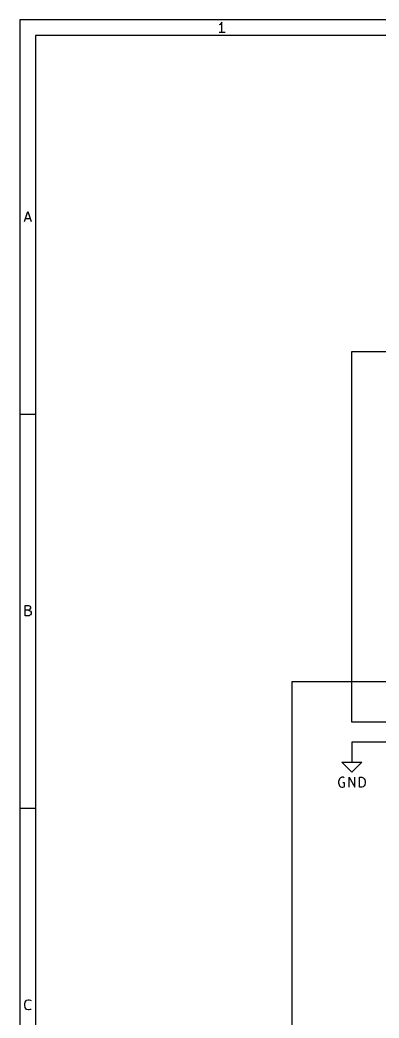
# Model space of a CAD drawing. Extents: x 10 to 287, y -200 to -10.
# Drawn here: x 10 to 55.5, y -136.6 to -10 of the extents above; entities that cross this region are included whole.
import ezdxf

# ---------------------------------------------------------------- set-up
doc = ezdxf.new("R2010")
doc.units = 0
doc.header["$MEASUREMENT"] = 0

msp = doc.modelspace()

# ---------------------------------------------------------------- linework, layer by layer
at = {"layer": 'Cyan 2'}
for p, q in [((50.4952, -106.248), (50.4444, -106.375)), ((50.6222, -106.121), (50.4952, -106.248)), ((50.8, -106.07), (50.6222, -106.121)), ((50.9778, -106.07), (50.8, -106.07)), ((51.1048, -106.121), (50.9778, -106.07)), ((51.7144, -107.34), (51.7144, -106.07)), ((51.7144, -106.07), (52.4256, -107.34)), ((52.4256, -107.34), (52.4256, -106.07)), ((53.0352, -107.34), (53.0352, -106.07)), ((53.0352, -106.07), (53.34, -106.07)), ((53.34, -106.07), (53.5178, -106.121)), ((53.5178, -106.121), (53.6448, -106.248)), ((53.6448, -106.248), (53.6956, -106.375)), ((50.4444, -106.375), (50.3936, -106.604)), ((50.3936, -106.604), (50.3936, -106.782)), ((50.3936, -106.782), (50.4444, -107.036)), ((50.4444, -107.036), (50.4952, -107.137)), ((50.4952, -107.137), (50.6222, -107.264)), ((50.6222, -107.264), (50.8, -107.34)), ((50.8, -107.34), (50.927, -107.34)), ((51.1556, -106.782), (50.927, -106.782)), ((50.927, -107.34), (51.1048, -107.264)), ((51.1048, -107.264), (51.1556, -107.213)), ((51.1556, -107.213), (51.1556, -106.782)), ((53.34, -107.34), (53.0352, -107.34)), ((53.5178, -107.264), (53.34, -107.34)), ((53.6448, -107.137), (53.5178, -107.264)), ((53.6956, -107.036), (53.6448, -107.137)), ((53.6956, -106.375), (53.7464, -106.604)), ((53.7464, -106.782), (53.6956, -107.036)), ((53.7464, -106.604), (53.7464, -106.782))]:
    msp.add_line(p, q, dxfattribs=at)
at = {"layer": 'Green 2'}
for p, q in [((52.07, -99.06), (52.07, -52.07)), ((52.07, -52.07), (227.33, -52.07)), ((57.15, -93.98), (44.45, -93.98)), ((44.45, -93.98), (44.45, -140.97)), ((57.15, -99.06), (52.07, -99.06)), ((57.15, -101.6), (52.07, -101.6)), ((52.07, -101.6), (52.07, -102.87))]:
    msp.add_line(p, q, dxfattribs=at)
at = {"layer": 'Red 2'}
for p, q in [((10.0076, -10.0076), (10.0076, -200)), ((286.995, -10.0076), (10.0076, -10.0076)), ((35.3822, -10.5918), (35.2552, -10.6426)), ((35.4838, -10.4648), (35.3822, -10.5918)), ((35.6108, -10.287), (35.4838, -10.4648)), ((35.6108, -11.5824), (35.6108, -10.287)), ((11.9888, -11.9888), (11.9888, -198.018)), ((285.013, -11.9888), (11.9888, -11.9888)), ((35.9918, -11.5824), (35.2552, -11.5824)), ((10.5664, -35.5854), (10.9982, -34.29)), ((10.6934, -35.2044), (11.303, -35.2044)), ((10.9982, -34.29), (11.43, -35.5854)), ((10.0076, -59.9948), (11.9888, -59.9948)), ((10.668, -85.5726), (10.668, -84.2772)), ((10.668, -84.2772), (11.0998, -84.2772)), ((11.0998, -84.2772), (11.2268, -84.328)), ((11.2268, -84.8106), (11.0998, -84.8868)), ((11.2268, -84.328), (11.2776, -84.3788)), ((11.2776, -84.7598), (11.2268, -84.8106)), ((11.2776, -84.3788), (11.3538, -84.5058)), ((11.3538, -84.6328), (11.2776, -84.7598)), ((11.3538, -84.5058), (11.3538, -84.6328)), ((11.0998, -84.8868), (10.668, -84.8868)), ((11.176, -85.5726), (10.668, -85.5726)), ((11.0998, -84.8868), (11.2776, -84.9376)), ((11.2776, -85.4964), (11.176, -85.5726)), ((11.2776, -84.9376), (11.3538, -85.0138)), ((11.3538, -85.4456), (11.2776, -85.4964)), ((11.3538, -85.0138), (11.4046, -85.1408)), ((11.4046, -85.3186), (11.3538, -85.4456)), ((11.4046, -85.1408), (11.4046, -85.3186)), ((52.07, -102.87), (52.07, -104.14)), ((52.07, -105.41), (50.8, -104.14)), ((50.8, -104.14), (52.07, -104.14)), ((52.07, -104.14), (53.34, -104.14)), ((53.34, -104.14), (52.07, -105.41)), ((10.0076, -110.007), (11.9888, -110.007)), ((10.6172, -134.823), (10.668, -134.595)), ((10.6172, -135.026), (10.6172, -134.823)), ((10.668, -135.255), (10.6172, -135.026)), ((10.668, -134.595), (10.7442, -134.468)), ((10.7442, -135.382), (10.668, -135.255)), ((10.7442, -134.468), (10.8458, -134.341)), ((10.8458, -135.509), (10.7442, -135.382)), ((10.8458, -134.341), (11.049, -134.29)), ((11.049, -134.29), (11.176, -134.29)), ((11.176, -134.29), (11.3538, -134.341)), ((11.3538, -134.341), (11.4046, -134.391)), ((11.4046, -135.458), (11.3538, -135.509)), ((11.049, -135.585), (10.8458, -135.509)), ((11.176, -135.585), (11.049, -135.585)), ((11.3538, -135.509), (11.176, -135.585))]:
    msp.add_line(p, q, dxfattribs=at)

doc.saveas('drawing.dxf')
